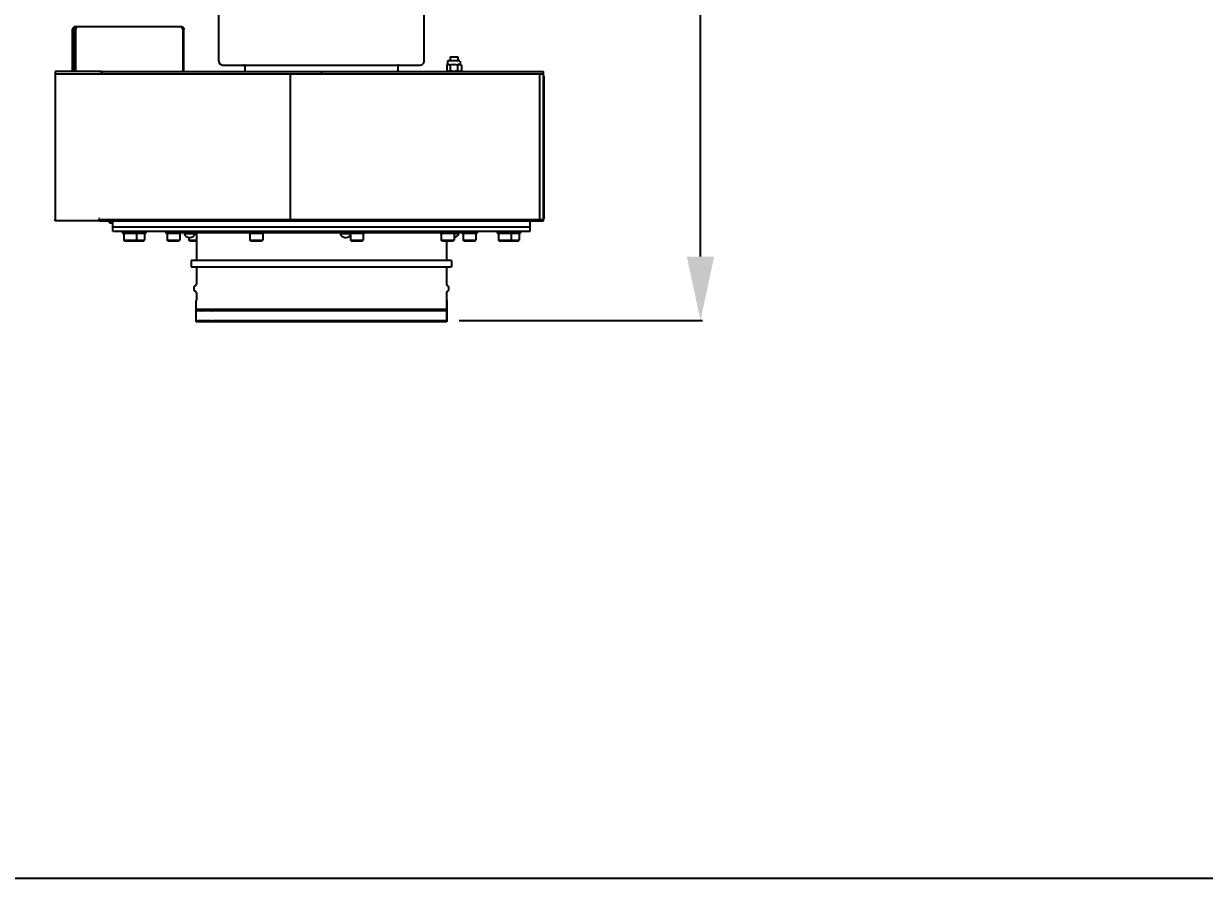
# Model space of a CAD drawing. Header units: millimetres. Extents: x 11802 to 19889, y -472 to 9054.
# Drawn here: x 13480 to 14405, y 4777 to 5447 of the extents above; entities that cross this region are included whole.
import ezdxf

# ---------------------------------------------------------------- set-up
doc = ezdxf.new("R2010")
doc.units = ezdxf.units.MM
doc.header["$LTSCALE"] = 307.34
doc.header["$PDMODE"] = 3
doc.header["$PDSIZE"] = 8
doc.layers.get('0').update_dxf_attribs({"linetype": 'CONTINUOUS'})
doc.layers.get('Defpoints').update_dxf_attribs({"linetype": 'CONTINUOUS'})
doc.styles.get("Standard").update_dxf_attribs({"font": 'calibri.ttf'})
doc.dimstyles.get("Standard").update_dxf_attribs({"dimtxt": 35, "dimasz": 35, "dimexe": 1.5, "dimexo": 1, "dimtad": 1, "dimdsep": 46, "dimtxsty": 'Standard', "dimblk": '_FILLED', "dimblk1": '_FILLED', "dimblk2": '_FILLED', "dimcen": 0.09, "dimazin": 2, "dimtol": 1, "dimtp": 0.01, "dimtm": 0.01, "dimtfac": 1, "dimtofl": 0, "dimtmove": 0, "dimatfit": 3, "dimldrblk": '_FILLED', "dimfxl": 1, "dimtolj": 1, "dimarcsym": 0})

# ---------------------------------------------------------------- blocks, each defined once
blk = doc.blocks.new('_FILLED')
at = {"color": 0, "linetype": 'ByBlock'}
blk.add_solid([(0, 0), (-1, 0.214), (-1, -0.214)], dxfattribs=at)
blk = doc.blocks.new('*D795')
at = {"color": 0, "linetype": 'ByBlock', "lineweight": -2}
for p, q in [((14139.22, 5808.75), (14008.88, 5808.75)), ((14010.38, 5758.75), (14010.38, 5535.46)), ((14010.38, 5264.31), (14010.38, 5487.54)), ((13821.26, 5214.31), (14011.88, 5214.31))]:
    blk.add_line(p, q, dxfattribs=at)
at = {"layer": 'Defpoints', "color": 0}
for p in [(14140.22, 5808.75), (13820.26, 5214.31), (14010.38, 5214.31)]:
    blk.add_point(p, dxfattribs=at)
at = {"color": 0, "linetype": 'ByBlock', "lineweight": -2, "xscale": 50, "yscale": 50, "zscale": 50}
for p, rotation in [((14010.38, 5808.75), 90), ((14010.38, 5214.31), 270)]:
    blk.add_blockref('_FILLED', p, dxfattribs=dict(at, rotation=rotation))
at = {"color": 0, "lineweight": 30, "insert": (14010.38, 5534.83), "char_height": 35, "attachment_point": 2, "line_spacing_factor": 0.9}
blk.add_mtext('\\A1;\\A1;594', dxfattribs=at)

msp = doc.modelspace()

# ---------------------------------------------------------------- linework, layer by layer
at = {"color": 7, "linetype": 'Continuous'}
for p, q in [((13632.75865, 5417.51301), (13632.75865, 5464.51301)), ((13793.75865, 5417.51301), (13793.75865, 5464.51301)), ((13518.27909, 5409.51301), (13518.27909, 5442.51301)), ((13519.52828, 5442.51301), (13520.52779, 5442.51301)), ((13519.52828, 5442.51301), (13519.52828, 5409.51301)), ((13603.45615, 5444.51301), (13520.30926, 5444.51301)), ((13520.52779, 5442.51301), (13520.52779, 5409.51301)), ((13520.53071, 5442.51301), (13520.56191, 5442.56224)), ((13520.53071, 5442.51301), (13520.56194, 5442.51301)), ((13520.53071, 5411.51301), (13520.53071, 5442.51301)), ((13520.62421, 5442.70992), (13520.56194, 5442.51301)), ((13520.56194, 5411.51301), (13520.56194, 5442.51301)), ((13604.5153, 5442.51301), (13605.48632, 5442.51301)), ((13604.5153, 5442.51301), (13604.5153, 5409.51301)), ((13605.48632, 5409.51301), (13605.48632, 5442.51301)), ((13635.75865, 5414.51301), (13790.75865, 5414.51301)), ((13811.68219, 5414.57326), (13811.49728, 5414.45921)), ((13811.49728, 5414.45921), (13811.49728, 5409.96681)), ((13812.17112, 5414.85528), (13811.68222, 5414.57301)), ((13812.27112, 5415.02848), (13812.27112, 5417.61301)), ((13812.67112, 5418.01301), (13821.84612, 5418.01301)), ((13814.0536, 5414.45921), (13814.0536, 5409.96681)), ((13814.25862, 5420.81301), (13820.25862, 5420.81301)), ((13814.25862, 5420.81301), (13814.25862, 5418.01301)), ((13819.81495, 5414.45921), (13819.81495, 5409.96681)), ((13820.25862, 5420.81301), (13820.25862, 5418.01301)), ((13822.24612, 5415.02848), (13822.24612, 5417.61301)), ((13822.34612, 5414.85528), (13822.83502, 5414.57301)), ((13823.01996, 5414.45921), (13823.01996, 5409.96681)), ((13504.57312, 5407.51301), (13887.25862, 5407.51301)), ((13504.57312, 5407.51301), (13504.57312, 5293.51301)), ((13504.75984, 5293.51301), (13504.75984, 5407.51301)), ((13539.25862, 5409.51301), (13887.25862, 5409.51301)), ((13541.27645, 5409.51301), (13541.27645, 5407.51301)), ((13653.25865, 5413.71301), (13653.25865, 5410.31301)), ((13688.93472, 5293.51301), (13688.93472, 5407.51301)), ((13713.25862, 5409.51301), (13713.25862, 5407.51301)), ((13773.25865, 5413.71301), (13773.25865, 5410.31301)), ((13811.68221, 5409.8529), (13811.49728, 5409.96681)), ((13812.27112, 5409.51301), (13811.68222, 5409.85301)), ((13822.24612, 5409.51301), (13822.83502, 5409.85301)), ((13822.83503, 5409.8529), (13823.01996, 5409.96681)), ((13884.25862, 5407.51301), (13884.25862, 5293.51301)), ((13887.25862, 5292.31301), (13887.25862, 5409.51301)), ((13887.75862, 5294.01301), (13887.75862, 5406.01301)), ((13538.85863, 5294.51301), (13539.25862, 5294.51301)), ((13539.25862, 5293.51301), (13887.25862, 5293.51301)), ((13539.25862, 5292.31301), (13887.25862, 5292.31301)), ((13541.25862, 5293.51301), (13541.25862, 5292.31301)), ((13547.25862, 5290.81301), (13547.25862, 5292.31301)), ((13547.25862, 5290.81301), (13549.75862, 5290.81301)), ((13549.75862, 5284.31301), (13549.75862, 5292.31301)), ((13876.75862, 5287.31301), (13549.75862, 5287.31301)), ((13876.75862, 5284.31301), (13876.75862, 5292.31301)), ((13549.75862, 5284.31301), (13876.75862, 5284.31301)), ((13557.29327, 5284.31301), (13557.29327, 5282.61301)), ((13557.29327, 5282.61301), (13575.54065, 5282.61301)), ((13558.29327, 5282.61301), (13558.29327, 5277.21301)), ((13558.29327, 5277.21301), (13574.54065, 5277.21301)), ((13558.89327, 5276.61301), (13558.29327, 5277.21301)), ((13558.89327, 5276.61301), (13573.94065, 5276.61301)), ((13567.69327, 5276.61301), (13568.29327, 5277.21301)), ((13568.29327, 5282.61301), (13568.29327, 5277.21301)), ((13569.29327, 5284.31301), (13569.29327, 5282.61301)), ((13573.94065, 5276.61301), (13574.54065, 5277.21301)), ((13574.54065, 5282.61301), (13574.54065, 5277.21301)), ((13575.54065, 5284.31301), (13575.54065, 5282.61301)), ((13591.22898, 5284.31301), (13591.22898, 5282.61301)), ((13591.22898, 5282.61301), (13603.22898, 5282.61301)), ((13592.22898, 5282.61301), (13592.22898, 5277.21301)), ((13592.22898, 5277.21301), (13602.22898, 5277.21301)), ((13592.82898, 5276.61301), (13592.22898, 5277.21301)), ((13592.82898, 5276.61301), (13601.62898, 5276.61301)), ((13601.62898, 5276.61301), (13602.22898, 5277.21301)), ((13602.22898, 5282.61301), (13602.22898, 5277.21301)), ((13603.22898, 5284.31301), (13603.22898, 5282.61301)), ((13603.75862, 5284.31301), (13603.75862, 5283.31301)), ((13603.75862, 5283.31301), (13656.25474, 5283.31301)), ((13614.40379, 5282.31301), (13605.60379, 5282.31301)), ((13608.00379, 5283.31301), (13608.00379, 5282.31301)), ((13609.29714, 5279.3709), (13609.29714, 5277.21301)), ((13609.29714, 5277.21301), (13615.25862, 5277.21301)), ((13609.89714, 5276.61301), (13609.29714, 5277.21301)), ((13609.89714, 5276.61301), (13615.25862, 5276.61301)), ((13612.00379, 5283.31301), (13612.00379, 5282.31301)), ((13612.00379, 5282.61301), (13615.19894, 5282.61301)), ((13615.25862, 5282.31301), (13615.25862, 5261.31301)), ((13656.25474, 5284.31301), (13656.25474, 5282.61301)), ((13656.25474, 5282.61301), (13668.25474, 5282.61301)), ((13657.25474, 5282.61301), (13657.25474, 5277.21301)), ((13657.25474, 5277.21301), (13667.25474, 5277.21301)), ((13657.85474, 5276.61301), (13657.25474, 5277.21301)), ((13657.85474, 5276.61301), (13666.65474, 5276.61301)), ((13666.65474, 5276.61301), (13667.25474, 5277.21301)), ((13667.25474, 5282.61301), (13667.25474, 5277.21301)), ((13668.25474, 5284.31301), (13668.25474, 5282.61301)), ((13668.25474, 5283.31301), (13734.94695, 5283.31301)), ((13735.94695, 5282.31301), (13727.92271, 5282.31301)), ((13730.32271, 5282.31301), (13730.32271, 5283.31301)), ((13734.32271, 5282.31301), (13734.32271, 5283.31301)), ((13734.94695, 5284.31301), (13734.94695, 5282.61301)), ((13734.94695, 5282.61301), (13746.94695, 5282.61301)), ((13735.94695, 5282.61301), (13735.94695, 5277.21301)), ((13735.94695, 5277.21301), (13745.94695, 5277.21301)), ((13736.54695, 5276.61301), (13735.94695, 5277.21301)), ((13736.54695, 5276.61301), (13745.34695, 5276.61301)), ((13745.34695, 5276.61301), (13745.94695, 5277.21301)), ((13745.94695, 5282.61301), (13745.94695, 5277.21301)), ((13746.94695, 5284.31301), (13746.94695, 5282.61301)), ((13746.94695, 5283.31301), (13806.22009, 5283.31301)), ((13806.22009, 5284.31301), (13806.22009, 5282.61301)), ((13806.22009, 5282.61301), (13818.22009, 5282.61301)), ((13807.22009, 5282.61301), (13807.22009, 5277.21301)), ((13807.22009, 5277.21301), (13817.22009, 5277.21301)), ((13807.82009, 5276.61301), (13807.22009, 5277.21301)), ((13807.82009, 5276.61301), (13816.62009, 5276.61301)), ((13811.25862, 5276.61301), (13811.25862, 5261.31301)), ((13816.62009, 5276.61301), (13817.22009, 5277.21301)), ((13817.22009, 5282.61301), (13817.22009, 5277.21301)), ((13820.91345, 5282.31301), (13817.22009, 5282.31301)), ((13818.22009, 5284.31301), (13818.22009, 5282.61301)), ((13818.22009, 5283.31301), (13822.75862, 5283.31301)), ((13818.51345, 5283.31301), (13818.51345, 5282.31301)), ((13822.75862, 5283.31301), (13822.75862, 5284.31301)), ((13823.28826, 5284.31301), (13823.28826, 5282.61301)), ((13823.28826, 5282.61301), (13835.28826, 5282.61301)), ((13824.28826, 5282.61301), (13824.28826, 5277.21301)), ((13824.28826, 5277.21301), (13834.28826, 5277.21301)), ((13824.88826, 5276.61301), (13824.28826, 5277.21301)), ((13824.88826, 5276.61301), (13833.68826, 5276.61301)), ((13833.68826, 5276.61301), (13834.28826, 5277.21301)), ((13834.28826, 5282.61301), (13834.28826, 5277.21301)), ((13835.28826, 5284.31301), (13835.28826, 5282.61301)), ((13850.97659, 5284.31301), (13850.97659, 5282.61301)), ((13850.97659, 5282.61301), (13869.22397, 5282.61301)), ((13851.97659, 5282.61301), (13851.97659, 5277.21301)), ((13851.97659, 5277.21301), (13868.22397, 5277.21301)), ((13852.57659, 5276.61301), (13851.97659, 5277.21301)), ((13852.57659, 5276.61301), (13867.62397, 5276.61301)), ((13861.37659, 5276.61301), (13861.97659, 5277.21301)), ((13861.97659, 5282.61301), (13861.97659, 5277.21301)), ((13862.97659, 5284.31301), (13862.97659, 5282.61301)), ((13867.62397, 5276.61301), (13868.22397, 5277.21301)), ((13868.22397, 5282.61301), (13868.22397, 5277.21301)), ((13869.22397, 5284.31301), (13869.22397, 5282.61301)), ((13815.25862, 5261.31301), (13611.25862, 5261.31301)), ((13611.25862, 5261.31301), (13611.25862, 5256.31301)), ((13815.25862, 5261.31301), (13815.25862, 5256.31301)), ((13611.25862, 5256.31301), (13815.25862, 5256.31301)), ((13615.25862, 5256.31301), (13615.25862, 5242.77711)), ((13811.25862, 5256.31301), (13811.25862, 5242.77711)), ((13615.68571, 5229.91301), (13615.04829, 5229.91301)), ((13615.04829, 5222.71429), (13615.04829, 5229.91301)), ((13615.25862, 5235.84891), (13615.25862, 5229.91301)), ((13811.25862, 5235.84891), (13811.25862, 5222.91301)), ((13811.46895, 5229.91301), (13811.25862, 5229.91301)), ((13811.46895, 5229.91301), (13811.46895, 5222.85277)), ((13615.04829, 5213.33227), (13615.04829, 5222.11173)), ((13618.62925, 5222.91301), (13615.4802, 5222.91301)), ((13618.62925, 5221.91301), (13615.4802, 5221.91301)), ((13618.62925, 5222.08731), (13618.64851, 5222.11174)), ((13626.59231, 5222.91301), (13619.169, 5222.91301)), ((13626.59231, 5221.91301), (13619.169, 5221.91301)), ((13627.23805, 5222.91295), (13627.22974, 5222.91269)), ((13627.22974, 5221.9131), (13627.23805, 5221.91299)), ((13811.2072, 5222.91301), (13627.23805, 5222.91301)), ((13811.2072, 5221.91301), (13627.23805, 5221.91301)), ((13811.25862, 5221.91301), (13811.25862, 5214.31301)), ((13811.46895, 5221.97326), (13811.46895, 5213.33227)), ((13615.04887, 5213.33223), (13615.06754, 5213.31301)), ((13626.59231, 5213.31301), (13615.06754, 5213.31301)), ((13616.02903, 5214.31301), (13618.62925, 5214.31301)), ((13618.64851, 5213.31301), (13618.62925, 5213.33276)), ((13619.60999, 5214.31301), (13626.59231, 5214.31301)), ((13626.61157, 5213.31301), (13626.59231, 5213.33276)), ((13640.34123, 5213.31301), (13626.61157, 5213.31301)), ((13627.57306, 5214.31301), (13811.25862, 5214.31301)), ((13640.34123, 5213.33227), (13640.34123, 5214.31301)), ((13640.36049, 5213.31301), (13640.34123, 5213.33226)), ((13659.28554, 5213.31301), (13640.36049, 5213.31301)), ((13659.28554, 5213.33227), (13659.28554, 5214.31301)), ((13659.3048, 5213.31301), (13659.28554, 5213.33226)), ((13689.39979, 5213.31301), (13659.3048, 5213.31301)), ((13689.39979, 5213.33227), (13689.39979, 5214.31301)), ((13689.41905, 5213.31301), (13689.39979, 5213.33227)), ((13783.2743, 5213.31301), (13689.41905, 5213.31301)), ((13783.29361, 5213.33227), (13783.2743, 5213.31301)), ((13783.29356, 5214.31301), (13783.29356, 5213.33227)), ((13801.84453, 5213.31301), (13783.29356, 5213.31301)), ((13801.86384, 5213.33227), (13801.84453, 5213.31301)), ((13801.86379, 5214.31301), (13801.86379, 5213.33227)), ((13811.44969, 5213.31301), (13801.86379, 5213.31301)), ((13809.24481, 5213.31301), (13809.26406, 5213.3323)), ((13809.26406, 5214.31301), (13809.26406, 5213.33227)), ((13811.46836, 5213.33223), (13811.44969, 5213.31301))]:
    msp.add_line(p, q, dxfattribs=at)
for p, q in [((13541.27645, 5409.51301), (13504.57312, 5409.51301)), ((13504.57312, 5409.51301), (13504.57312, 5407.51301)), ((13504.57312, 5292.31301), (13504.57312, 5293.51301)), ((13539.25862, 5292.31301), (13504.57312, 5292.31301))]:
    msp.add_line(p, q)
at = {"color": 0, "linetype": 'Continuous'}
msp.add_lwpolyline([(18205.07743, 4777), (12162, 4777), (12162, 9053.78402), (18205.07743, 9053.78402)], close=True, dxfattribs=at)
at = {"color": 7, "linetype": 'Continuous'}
for centre, radius, start, end in [((13521.51369, 5442.5325), 0.98609, 177.97220507, 181.13242532), ((13521.53018, 5442.53169), 1.0026, 168.90999349, 177.95941101), ((13521.52066, 5442.53393), 0.99282, 158.52968158, 168.9306416), ((13521.51376, 5442.5346), 0.98616, 139.57908787, 158.41957022), ((13635.75865, 5417.51301), 3, 180, 270), ((13652.45865, 5413.71301), 0.8, 0, 90), ((13774.05865, 5413.71301), 0.8, 90, 180), ((13790.75865, 5417.51301), 3, 270, 0), ((13812.07112, 5415.02848), 0.2, 300, 0), ((13812.67112, 5417.61301), 0.4, 90, 180), ((13822.44612, 5415.02848), 0.2, 180, 240), ((13654.05865, 5410.31301), 0.8, 180, 270), ((13772.45865, 5410.31301), 0.8, 270, 0), ((13887.25862, 5360.51301), 0.5, 270, 90), ((13539.75862, 5294.01301), 1, 180, 239.66827283), ((13610.00379, 5284.03968), 4.72667, 201.42624605, 338.57375395), ((13614.25862, 5282.31301), 1, 0, 90), ((13732.32271, 5284.03968), 4.72667, 201.42624605, 320.21001479), ((13816.51345, 5284.03968), 4.72667, 278.60854856, 338.57375395), ((13616.25862, 5239.31301), 3, 120, 240), ((13614.25862, 5242.77711), 1, 300, 0), ((13812.25862, 5242.77711), 1, 180, 240), ((13810.25862, 5239.31301), 3, 300, 60), ((13614.25862, 5235.84891), 1, 0, 60), ((13812.25862, 5235.84891), 1, 120, 180), ((13615.25862, 5222.41301), 0.5, 115.5642236, 244.4357764), ((13615.48648, 5222.46686), 0.55417, 250.60044688, 262.92759145), ((13811.25862, 5222.41301), 0.5, 270, 90)]:
    msp.add_arc(centre, radius, start, end, dxfattribs=at)
for points, knots in [([(13520.30926, 5444.51301), (13519.79442, 5444.51301), (13518.72487, 5444.08913), (13518.28416, 5443.0252), (13518.27909, 5442.51301)], [0, 0, 0, 0, 0.501273123, 1, 1, 1, 1]), ([(13519.52828, 5442.51301), (13519.52324, 5443.02123), (13519.93498, 5444.08291), (13520.99092, 5444.51301), (13521.49616, 5444.51301)], [0, 0, 0, 0, 0.501482276, 1, 1, 1, 1]), ([(13521.49616, 5444.51301), (13521.42927, 5444.51301), (13521.26955, 5444.39531), (13521.02646, 5443.93844), (13520.87857, 5443.50132), (13520.77143, 5443.1718)], [0, 0, 0, 0, 0.127970847, 0.337060742, 1, 1, 1, 1]), ([(13604.5153, 5442.51301), (13604.36354, 5442.99139), (13604.15231, 5443.6386), (13603.80606, 5444.32227), (13603.56037, 5444.51301), (13603.45615, 5444.51301)], [0, 0, 0, 0, 0.64654689, 0.865731034, 1, 1, 1, 1]), ([(13603.45615, 5444.51301), (13603.97098, 5444.51301), (13605.04054, 5444.08913), (13605.48124, 5443.0252), (13605.48632, 5442.51301)], [0, 0, 0, 0, 0.501273123, 1, 1, 1, 1]), ([(13812.35946, 5414.85528), (13812.30182, 5414.8414), (13812.06616, 5414.77307), (13811.84311, 5414.66593), (13811.68222, 5414.57302)], [0, 0, 0, 0, 0.241911944, 1, 1, 1, 1]), ([(13812.60795, 5414.92845), (13812.66236, 5414.9445), (13812.77545, 5414.97272), (13812.88854, 5414.9445), (13812.94295, 5414.92845)], [0, 0, 0, 0, 0.500001455, 1, 1, 1, 1]), ([(13814.0536, 5414.45921), (13813.98409, 5414.50454), (13813.71399, 5414.66986), (13813.41896, 5414.80049), (13813.19142, 5414.85528)], [0, 0, 0, 0, 0.261755126, 1, 1, 1, 1]), ([(13816.55679, 5414.92845), (13816.68196, 5414.94484), (13816.9343, 5414.97238), (13817.18663, 5414.94484), (13817.3118, 5414.92845)], [0, 0, 0, 0, 0.500001501, 1, 1, 1, 1]), ([(13820.89591, 5414.85528), (13820.80377, 5414.83758), (13820.4296, 5414.7466), (13820.0729, 5414.59335), (13819.81495, 5414.45921)], [0, 0, 0, 0, 0.243970494, 1, 1, 1, 1]), ([(13821.20743, 5414.92845), (13821.27628, 5414.94465), (13821.41743, 5414.97312), (13821.55859, 5414.94465), (13821.62744, 5414.92845)], [0, 0, 0, 0, 0.499997354, 1, 1, 1, 1]), ([(13823.01996, 5414.45921), (13822.93232, 5414.50479), (13822.58699, 5414.67315), (13822.2195, 5414.8014), (13821.93899, 5414.85528)], [0, 0, 0, 0, 0.256966852, 1, 1, 1, 1]), ([(13814.0536, 5409.96681), (13813.86898, 5409.84645), (13813.49537, 5409.63854), (13812.87669, 5409.48477), (13812.24868, 5409.56692), (13811.8681, 5409.74575), (13811.68222, 5409.85303)], [0, 0, 0, 0, 0.26222264, 0.505185719, 0.744642605, 1, 1, 1, 1]), ([(13819.81495, 5409.96681), (13819.34693, 5409.83142), (13818.39657, 5409.60562), (13816.93427, 5409.47756), (13815.47199, 5409.60568), (13814.52161, 5409.83142), (13814.0536, 5409.96681)], [0, 0, 0, 0, 0.25006104, 0.500000304, 0.749939766, 1, 1, 1, 1]), ([(13820.53291, 5409.66335), (13820.472, 5409.68258), (13820.22615, 5409.76755), (13819.98897, 5409.87632), (13819.81495, 5409.96681)], [0, 0, 0, 0, 0.245643239, 1, 1, 1, 1]), ([(13823.01996, 5409.96681), (13822.82267, 5409.86422), (13822.4236, 5409.68419), (13821.7939, 5409.52194), (13821.15182, 5409.5081), (13820.73571, 5409.59933), (13820.53291, 5409.66335)], [0, 0, 0, 0, 0.259038938, 0.5081364, 0.752271312, 1, 1, 1, 1]), ([(13615.06945, 5222.72971), (13615.06455, 5222.72528), (13615.06191, 5222.72147), (13615.04879, 5222.71379), (13615.04856, 5222.7157)], [0, 0, 0, 0, 0.773861225, 1, 1, 1, 1]), ([(13615.04864, 5222.10939), (13615.05182, 5222.13987), (13615.17218, 5221.96633), (13615.23584, 5221.96758), (13615.30241, 5221.94416)], [0, 0, 0, 0, 0.30278659, 1, 1, 1, 1]), ([(13615.4802, 5222.9131), (13615.43205, 5222.91324), (13615.27792, 5222.89259), (13615.14702, 5222.79978), (13615.06945, 5222.72971)], [0, 0, 0, 0, 0.315395453, 1, 1, 1, 1]), ([(13615.41825, 5221.91691), (13615.42846, 5221.91565), (13615.44908, 5221.91372), (13615.46979, 5221.91303), (13615.4802, 5221.91302)], [0, 0, 0, 0, 0.496985592, 1, 1, 1, 1]), ([(13618.63734, 5222.71756), (13618.63468, 5222.71954), (13618.63038, 5222.72607), (13618.62957, 5222.73353), (13618.62955, 5222.73755)], [0, 0, 0, 0, 0.45209099, 1, 1, 1, 1]), ([(13618.64851, 5222.71422), (13618.64641, 5222.71422), (13618.64244, 5222.71468), (13618.63882, 5222.71645), (13618.63734, 5222.71756)], [0, 0, 0, 0, 0.531562276, 1, 1, 1, 1]), ([(13619.169, 5222.91288), (13619.05587, 5222.9124), (13618.86473, 5222.8731), (13618.72226, 5222.71422), (13618.64851, 5222.71422)], [0, 0, 0, 0, 0.605325375, 1, 1, 1, 1]), ([(13618.64851, 5222.11174), (13618.68414, 5222.11174), (13618.76253, 5222.04483), (13618.84216, 5222.00327), (13618.89422, 5221.97881)], [0, 0, 0, 0, 0.382514552, 1, 1, 1, 1]), ([(13626.59205, 5222.0477), (13626.59178, 5222.06976), (13626.64278, 5222.1526), (13626.82653, 5222.03286), (13626.93813, 5221.98304), (13627.02013, 5221.95449)], [0, 0, 0, 0, 0.134524453, 0.47053135, 1, 1, 1, 1]), ([(13627.22974, 5222.91269), (13627.15002, 5222.91132), (13626.99502, 5222.86848), (13626.81777, 5222.79002), (13626.66964, 5222.67615), (13626.59189, 5222.75162), (13626.59215, 5222.77946)], [0, 0, 0, 0, 0.340156299, 0.657938151, 0.881237277, 1, 1, 1, 1]), ([(13615.06754, 5213.31301), (13615.08091, 5213.31301), (13615.16783, 5213.34833), (13615.23828, 5213.40542), (13615.29865, 5213.45392)], [0, 0, 0, 0, 0.147192922, 1, 1, 1, 1]), ([(13615.68571, 5213.81301), (13615.77138, 5213.90211), (13615.88648, 5214.05299), (13616.04882, 5214.21565), (13616.04804, 5214.29354)], [0, 0, 0, 0, 0.613392241, 1, 1, 1, 1]), ([(13619.26668, 5213.81301), (13619.15806, 5213.70004), (13618.99439, 5213.53856), (13618.78613, 5213.3848), (13618.6899, 5213.31301), (13618.64851, 5213.31301)], [0, 0, 0, 0, 0.587659293, 0.844785354, 1, 1, 1, 1]), ([(13619.57014, 5214.17211), (13619.55114, 5214.14409), (13619.4574, 5214.01822), (13619.3519, 5213.90165), (13619.26668, 5213.81301)], [0, 0, 0, 0, 0.215890179, 1, 1, 1, 1]), ([(13627.22974, 5213.81301), (13627.12112, 5213.70004), (13626.95746, 5213.53856), (13626.74919, 5213.3848), (13626.65297, 5213.31301), (13626.61157, 5213.31301)], [0, 0, 0, 0, 0.587659663, 0.844785728, 1, 1, 1, 1]), ([(13627.59236, 5214.2938), (13627.59234, 5214.27974), (13627.55581, 5214.19147), (13627.49766, 5214.12002), (13627.44852, 5214.05906)], [0, 0, 0, 0, 0.152251474, 1, 1, 1, 1]), ([(13640.36049, 5213.31301), (13640.36962, 5213.31301), (13640.39176, 5213.31976), (13640.41194, 5213.32955), (13640.42374, 5213.33595)], [0, 0, 0, 0, 0.404916957, 1, 1, 1, 1]), ([(13640.52979, 5213.40608), (13640.56769, 5213.43423), (13640.72518, 5213.56105), (13640.87132, 5213.70137), (13640.97866, 5213.81301)], [0, 0, 0, 0, 0.233636198, 1, 1, 1, 1]), ([(13641.25969, 5214.14014), (13641.2409, 5214.11417), (13641.15289, 5214.00034), (13641.05612, 5213.89357), (13640.97866, 5213.81301)], [0, 0, 0, 0, 0.222937902, 1, 1, 1, 1]), ([(13641.34123, 5214.29376), (13641.34123, 5214.28449), (13641.32356, 5214.22748), (13641.28848, 5214.17992), (13641.25969, 5214.14014)], [0, 0, 0, 0, 0.158672555, 1, 1, 1, 1]), ([(13659.92297, 5213.81301), (13659.81425, 5213.69994), (13659.65053, 5213.53833), (13659.44217, 5213.38469), (13659.34607, 5213.31301), (13659.3048, 5213.31301)], [0, 0, 0, 0, 0.588198022, 0.845215467, 1, 1, 1, 1]), ([(13660.25236, 5214.21263), (13660.23433, 5214.18238), (13660.13476, 5214.04075), (13660.01834, 5213.9122), (13659.92297, 5213.81301)], [0, 0, 0, 0, 0.203754379, 1, 1, 1, 1]), ([(13690.03722, 5213.81301), (13689.98244, 5213.75603), (13689.871, 5213.64626), (13689.70309, 5213.4921), (13689.5564, 5213.38479), (13689.46032, 5213.31301), (13689.41905, 5213.31301)], [0, 0, 0, 0, 0.296340274, 0.588332651, 0.845277438, 1, 1, 1, 1]), ([(13690.38087, 5214.23812), (13690.34436, 5214.16757), (13690.22973, 5214.02318), (13690.10866, 5213.88731), (13690.03722, 5213.81301)], [0, 0, 0, 0, 0.435245874, 1, 1, 1, 1]), ([(13782.35642, 5214.30003), (13782.45873, 5214.25231), (13782.65163, 5214.08301), (13782.83485, 5213.91301), (13782.93099, 5213.81301)], [0, 0, 0, 0, 0.448669887, 1, 1, 1, 1]), ([(13782.93099, 5213.81301), (13783.01671, 5213.72386), (13783.13576, 5213.59522), (13783.24834, 5213.43311), (13783.29374, 5213.36208), (13783.29356, 5213.33228)], [0, 0, 0, 0, 0.61213054, 0.852476273, 1, 1, 1, 1]), ([(13800.88305, 5214.31301), (13800.88949, 5214.31301), (13800.92866, 5214.30384), (13800.96247, 5214.28164), (13800.99026, 5214.26351)], [0, 0, 0, 0, 0.162512753, 1, 1, 1, 1]), ([(13800.99026, 5214.26351), (13801.03223, 5214.23613), (13801.2134, 5214.09824), (13801.3784, 5213.94075), (13801.50122, 5213.81301)], [0, 0, 0, 0, 0.220454326, 1, 1, 1, 1]), ([(13801.50122, 5213.81301), (13801.58693, 5213.72387), (13801.70598, 5213.59522), (13801.81853, 5213.43313), (13801.86397, 5213.36209), (13801.86378, 5213.33228)], [0, 0, 0, 0, 0.612086637, 0.852453546, 1, 1, 1, 1]), ([(13808.28333, 5214.313), (13808.2898, 5214.31301), (13808.32921, 5214.30374), (13808.36321, 5214.28137), (13808.39116, 5214.2631)], [0, 0, 0, 0, 0.162347174, 1, 1, 1, 1]), ([(13808.39116, 5214.2631), (13808.4331, 5214.23569), (13808.61402, 5214.0979), (13808.77884, 5213.94058), (13808.90149, 5213.81301)], [0, 0, 0, 0, 0.220629939, 1, 1, 1, 1]), ([(13809.23518, 5213.40604), (13809.21753, 5213.43666), (13809.11726, 5213.58133), (13808.99874, 5213.71187), (13808.90149, 5213.81301)], [0, 0, 0, 0, 0.20117805, 1, 1, 1, 1]), ([(13810.52357, 5214.3037), (13810.53914, 5214.29718), (13810.61745, 5214.25382), (13810.6878, 5214.19829), (13810.74363, 5214.15234)], [0, 0, 0, 0, 0.18931479, 1, 1, 1, 1]), ([(13811.10638, 5213.81301), (13811.19204, 5213.72392), (13811.30715, 5213.57304), (13811.46948, 5213.41038), (13811.4687, 5213.33248)], [0, 0, 0, 0, 0.613392332, 1, 1, 1, 1])]:
    msp.add_open_spline(points, degree=3, knots=knots, dxfattribs=at)
for points in [[(13520.77143, 5443.1718), (13520.72147, 5443.01813), (13520.67285, 5442.86402), (13520.62421, 5442.70992)], [(13812.35946, 5414.85528), (13812.44341, 5414.87549), (13812.52513, 5414.90402), (13812.60795, 5414.92845)], [(13812.94295, 5414.92845), (13813.02576, 5414.90402), (13813.10748, 5414.87549), (13813.19142, 5414.85528)], [(13815.99675, 5414.85528), (13815.33946, 5414.78505), (13814.6886, 5414.64291), (13814.0536, 5414.45921)], [(13815.99675, 5414.85528), (13816.18396, 5414.87528), (13816.37012, 5414.90402), (13816.55679, 5414.92845)], [(13817.3118, 5414.92845), (13817.49846, 5414.90402), (13817.68461, 5414.87528), (13817.87179, 5414.85528)], [(13819.81495, 5414.45921), (13819.17995, 5414.64291), (13818.52909, 5414.78505), (13817.87179, 5414.85528)], [(13820.89591, 5414.85528), (13821.00066, 5414.8754), (13821.1036, 5414.90402), (13821.20743, 5414.92845)], [(13821.62744, 5414.92845), (13821.73128, 5414.90402), (13821.83423, 5414.8754), (13821.93899, 5414.85528)], [(13618.89422, 5221.97881), (13618.97947, 5221.93878), (13619.07482, 5221.91335), (13619.16899, 5221.91307)], [(13627.02013, 5221.95449), (13627.08739, 5221.93107), (13627.15854, 5221.91432), (13627.22974, 5221.9131)], [(13615.29865, 5213.45392), (13615.43585, 5213.56415), (13615.56373, 5213.68615), (13615.68571, 5213.81301)], [(13619.62902, 5214.29355), (13619.6295, 5214.24856), (13619.59539, 5214.20934), (13619.57014, 5214.17211)], [(13627.44852, 5214.05906), (13627.37965, 5213.97361), (13627.30581, 5213.89212), (13627.22974, 5213.81301)], [(13640.42374, 5213.33595), (13640.46098, 5213.35617), (13640.49576, 5213.38082), (13640.52979, 5213.40608)], [(13660.28554, 5214.29376), (13660.28554, 5214.26454), (13660.26732, 5214.23772), (13660.25236, 5214.21263)], [(13690.39979, 5214.29375), (13690.39978, 5214.27417), (13690.38988, 5214.25552), (13690.38087, 5214.23812)], [(13782.31282, 5214.31301), (13782.32799, 5214.31301), (13782.34268, 5214.30644), (13782.35642, 5214.30003)], [(13809.26404, 5213.33233), (13809.26424, 5213.35872), (13809.24835, 5213.38318), (13809.23518, 5213.40604)], [(13810.74363, 5214.15234), (13810.87147, 5214.04712), (13810.99162, 5213.93237), (13811.10638, 5213.81301)]]:
    msp.add_open_spline(points, degree=3, dxfattribs=at)

# ---------------------------------------------------------------- dimensions: what is measured, and where the dimension line sits
at = {"linetype": 'ByBlock', "lineweight": 30}
dim = msp.add_linear_dim(base=(14010.38008, 5214.31301), p1=(14140.21521, 5808.75277), p2=(13820.25862, 5214.31301), angle=270, text='\\A1;594', dimstyle='Standard', override={"dimasz": 50, "dimtad": 0, "dimtih": 1, "dimtoh": 1, "dimdec": 4, "dimzin": 0, "dimtxsty": 'Standard', "dimcen": 53.46, "dimadec": 0, "dimazin": 0, "dimtdec": 4, "dimtzin": 0}, dxfattribs=at)
dim.commit()
dim.dimension.update_dxf_attribs({"geometry": '*D795', "text_midpoint": (14010.38008, 5511.50128), "dimtype": 160})

doc.saveas('drawing.dxf')
